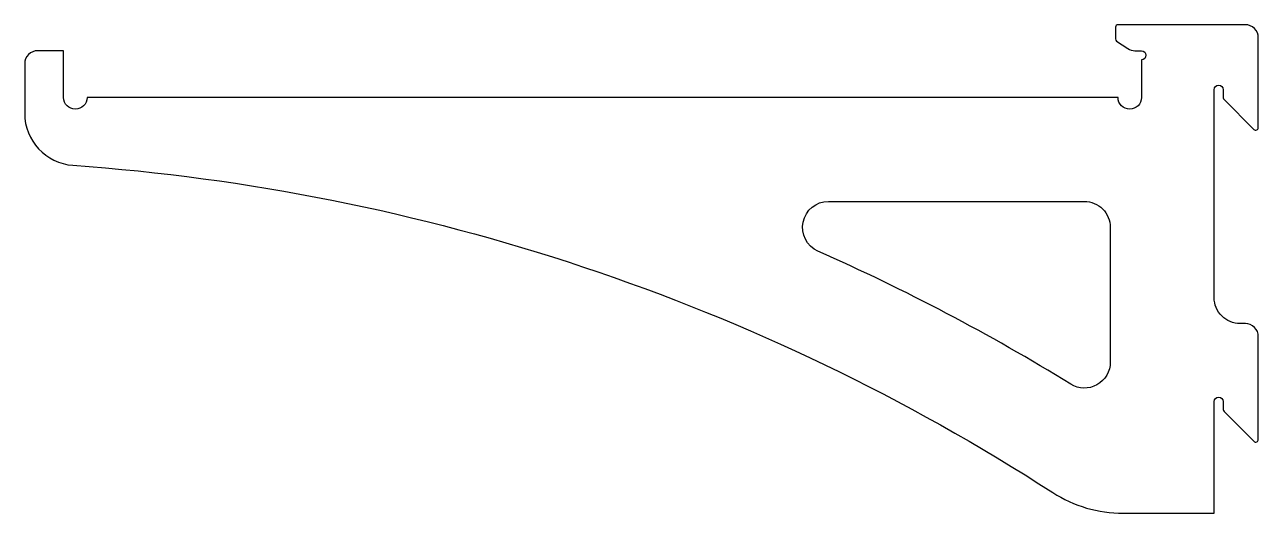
# Model space of a CAD drawing. Header units: millimetres. Extents: x -223 to 252, y -160 to 28.
import ezdxf

# ---------------------------------------------------------------- set-up
doc = ezdxf.new("R2010")
doc.units = ezdxf.units.MM

msp = doc.modelspace()

# ---------------------------------------------------------------- linework, layer by layer
for points in [[(-222.5, -6.15, 0.393603), (-203.92, -26.1, -0.126273), (173.36, -152.01, 0.144317), (200.48, -160), (235.5, -160), (235.5, -117, -1), (239, -117), (239, -120.09, 0.198912), (239.29, -120.79), (250.79, -132.29, 0.668179), (252.5, -131.59), (252.5, -92, 0.414214), (247.5, -87), (245.5, -87, -0.414214), (235.5, -77), (235.5, 3, -1), (239, 3), (239, -0.09, 0.198912), (239.29, -0.79), (250.79, -12.29, 0.668179), (252.5, -11.59), (252.5, 23, 0.414214), (247.5, 28), (198.5, 28, 0.414214), (197.5, 27), (197.5, 22.54, 0.250765), (197.95, 21.7), (202.24, 18.84, 0.148069), (205.01, 18), (207.5, 18, -1), (207.5, 14.5), (207.5, 0, -1), (198.5, 0), (-198.5, 0, -1), (-207.5, 0), (-207.5, 18), (-217.5, 18, 0.414214), (-222.5, 13)], [(86.98, -40), (185.5, -40, -0.414214), (195.5, -50), (195.5, -101.83, -0.587232), (180.25, -110.34, 0.034399), (82.95, -59.15, -0.811152)]]:
    msp.add_lwpolyline(points, format="xyb", close=True)

doc.saveas('drawing.dxf')
